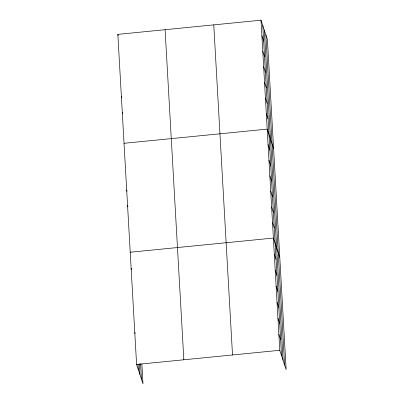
<?xml version="1.0" encoding="UTF-8"?>
<svg xmlns="http://www.w3.org/2000/svg" width="404" height="404" viewBox="0 0 404 404"><rect width="100%" height="100%" fill="white"/><g stroke="black" fill="none" stroke-linecap="round" stroke-linejoin="round"><path stroke-width="0.61" d="M141.87 364.07L142.991 383.8L136.592 364.459L117.847 34.37L261.009 20.2L267.408 39.541L286.153 369.63L279.76 350.288L261.009 20.2M124.033 143.299L267.196 129.129L273.594 148.47M130.219 252.227L273.382 238.057L279.78 257.399M136.592 364.459L279.76 350.288M261.893 35.759L263.661 41.107M262.777 51.323L264.544 56.666M263.661 66.882L265.428 72.23M264.544 82.446L266.312 87.789M265.428 98.005L267.196 103.353M266.312 113.569L268.079 118.912M268.079 144.693L269.847 150.036M268.963 160.252L270.731 165.6M269.847 175.816L271.614 181.159M270.731 191.375L272.498 196.718M271.614 206.934L273.382 212.282M272.498 222.498L274.271 227.841M274.296 254.091L276.063 259.439M275.205 270.125L276.972 275.467M276.114 286.158L277.886 291.501M277.028 302.192L278.795 307.535M277.937 318.221L279.704 323.569M278.846 334.254L280.618 339.602M117.847 34.37L118.236 35.557M121.382 96.617L121.776 97.803M122.266 112.176L122.659 113.367M126.684 189.986L127.078 191.173M127.568 205.545L127.962 206.732M131.128 268.261L131.522 269.453M134.774 332.396L135.163 333.583M265.877 34.921L284.628 365.009M264.307 30.164L283.053 360.252M262.777 25.543L281.527 355.636M213.767 24.876L232.512 354.964M165.09 29.694L183.84 359.782M140.587 363.767L141.461 379.179M139.294 363.938L139.89 374.422M138.047 364.256L138.36 369.806"/></g></svg>
